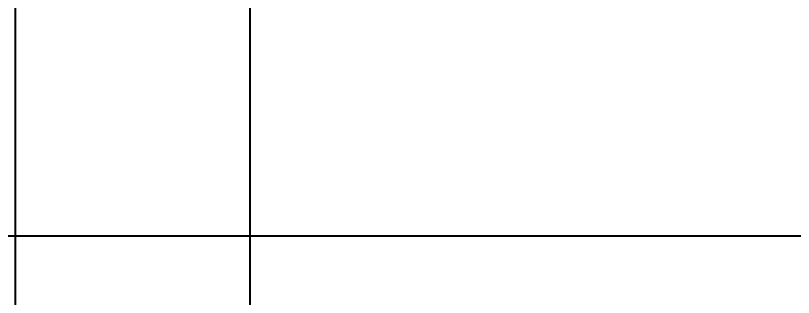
# Model space of a CAD drawing. Header units: millimetres. Extents: x 4086 to 8300, y 123 to 1549.
# Drawn here: x 7021.01 to 7058.25, y 1027.92 to 1041.4 of the extents above; entities that cross this region are included whole.
import ezdxf

# ---------------------------------------------------------------- set-up
doc = ezdxf.new("R2010")
doc.units = ezdxf.units.MM
doc.layers.add('尺寸标注', color=7, linetype='Continuous')
doc.styles.add('思源黑', font='SourceHanSansCN-Normal.ttf')
doc.dimstyles.new('尺寸标注_1_4比例', dxfattribs={"dimtxt": 7, "dimasz": 6, "dimexe": 2, "dimexo": 1.5, "dimgap": 1, "dimtad": 1, "dimdec": 1, "dimlfac": 4, "dimdsep": 46, "dimtxsty": '思源黑', "dimcen": 0.09, "dimadec": 0, "dimazin": 0, "dimtp": 0.01, "dimtm": 0.01, "dimtfac": 1, "dimtdec": 1, "dimtofl": 0, "dimtmove": 0, "dimatfit": 3, "dimfxl": 1, "dimtolj": 1, "dimarcsym": 0})

# ---------------------------------------------------------------- blocks, each defined once
blk = doc.blocks.new('*D948')
at = {"layer": 'Defpoints', "color": 0}
for p in [(6992.764, 1030.868), (6992.87, 979.217), (7106.779, 979.217)]:
    blk.add_point(p, dxfattribs=at)
at = {"layer": '尺寸标注', "color": 0, "lineweight": -2}
for p, q in [((6994.264, 1030.868), (7108.779, 1030.868)), ((7106.779, 1024.868), (7106.779, 985.217)), ((6994.37, 979.217), (7108.779, 979.217))]:
    blk.add_line(p, q, dxfattribs=at)
at = {"layer": '尺寸标注', "color": 0}
for points in [[(7107.779, 1024.868), (7105.779, 1024.868), (7106.779, 1030.868)], [(7105.779, 985.217), (7107.779, 985.217), (7106.779, 979.217)]]:
    blk.add_solid(points, dxfattribs=at)
at = {"layer": '尺寸标注', "color": 0, "insert": (7102.155, 1005.043), "char_height": 7, "attachment_point": 5, "rotation": 90, "style": '思源黑'}
blk.add_mtext('\\A1;\\A1;206.5', dxfattribs=at)
blk = doc.blocks.new('*D949')
at = {"layer": 'Defpoints', "color": 0}
for p in [(7032.239, 1081.968), (7032.239, 1017.363), (7021.014, 1005.043)]:
    blk.add_point(p, dxfattribs=at)
at = {"layer": '尺寸标注', "color": 0, "lineweight": -2}
for p, q in [((7021.014, 1006.543), (7021.014, 1083.968)), ((7032.239, 1018.863), (7032.239, 1083.968)), ((7015.014, 1081.968), (7009.014, 1081.968)), ((7038.239, 1081.968), (7044.239, 1081.968))]:
    blk.add_line(p, q, dxfattribs=at)
at = {"layer": '尺寸标注', "color": 0}
for points in [[(7015.014, 1080.968), (7015.014, 1082.968), (7021.014, 1081.968)], [(7038.239, 1082.968), (7038.239, 1080.968), (7032.239, 1081.968)]]:
    blk.add_solid(points, dxfattribs=at)
at = {"layer": '尺寸标注', "color": 0, "insert": (7026.627, 1086.53), "char_height": 7, "attachment_point": 5, "style": '思源黑'}
blk.add_mtext('\\A1;\\A1;45', dxfattribs=at)
blk = doc.blocks.new('*D957')
at = {"layer": 'Defpoints', "color": 0}
for p in [(7021.014, 1081.968), (6966.903, 1005.043), (7021.014, 1005.043)]:
    blk.add_point(p, dxfattribs=at)
at = {"layer": '尺寸标注', "color": 0, "lineweight": -2}
for p, q in [((6966.903, 1006.543), (6966.903, 1083.968)), ((7021.014, 1006.543), (7021.014, 1083.968)), ((6972.903, 1081.968), (7015.014, 1081.968))]:
    blk.add_line(p, q, dxfattribs=at)
at = {"layer": '尺寸标注', "color": 0}
for points in [[(6972.903, 1082.968), (6972.903, 1080.968), (6966.903, 1081.968)], [(7015.014, 1080.968), (7015.014, 1082.968), (7021.014, 1081.968)]]:
    blk.add_solid(points, dxfattribs=at)
at = {"layer": '尺寸标注', "color": 0, "insert": (6993.958, 1086.592), "char_height": 7, "attachment_point": 5, "style": '思源黑'}
blk.add_mtext('\\A1;\\A1;216.5', dxfattribs=at)

msp = doc.modelspace()

# ---------------------------------------------------------------- dimensions: what is measured, and where the dimension line sits
at = {"layer": '尺寸标注'}
for base, p1, p2, text, picture, middle in [((7021.014, 1081.9676), (6966.9028, 1005.043), (7021.014, 1005.0429), '\\A1;216.5', '*D957', (6993.9584, 1081.9676)), ((7032.239, 1081.9676), (7021.014, 1005.0429), (7032.239, 1017.3626), '\\A1;45', '*D949', (7026.6265, 1081.9676))]:
    dim = msp.add_linear_dim(base=base, p1=p1, p2=p2, text=text, dimstyle='尺寸标注_1_4比例', dxfattribs=at)
    dim.commit()
    dim.dimension.update_dxf_attribs({"geometry": picture, "text_midpoint": middle, "dimtype": 160})
dim = msp.add_linear_dim(base=(7106.779, 979.2175), p1=(6992.764, 1030.8683), p2=(6992.8696, 979.2175), angle=90, text='\\A1;206.5', dimstyle='尺寸标注_1_4比例', dxfattribs=at)
dim.commit()
dim.dimension.update_dxf_attribs({"geometry": '*D948', "text_midpoint": (7106.779, 1005.0429), "dimtype": 160})

doc.saveas('drawing.dxf')
